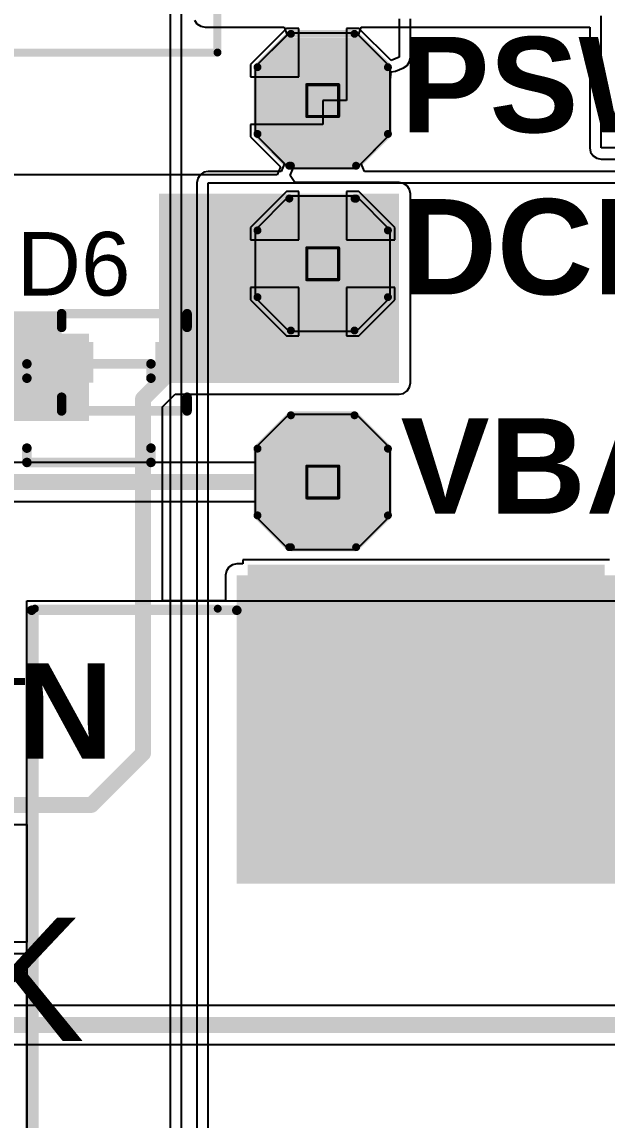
# Model space of a CAD drawing. Header units: inches. Extents: x 0 to 13.9, y -0.2 to 3.4.
# Drawn here: x 2.923 to 3.291, y 2.305 to 2.996 of the extents above; entities that cross this region are included whole.
import ezdxf

# ---------------------------------------------------------------- set-up
doc = ezdxf.new("R2010")
doc.units = ezdxf.units.IN
doc.header["$MEASUREMENT"] = 0
for name, color, linetype in [('Bottom Layer', 5, 'Continuous'), ('Bottom Solder', 6, 'Continuous'), ('Drill Drawing', 1, 'Continuous'), ('Layer 1', 16, 'Continuous'), ('Layer 2', 76, 'Continuous'), ('Mechanical 13', 56, 'Continuous'), ('Mechanical 4', 56, 'Continuous'), ('Multi-Layer', 9, 'Continuous'), ('Pad Holes', 156, 'Continuous'), ('Top Layer', 1, 'Continuous'), ('Top Overlay', 2, 'Continuous'), ('Top Paste', 8, 'Continuous'), ('Top Solder', 216, 'Continuous')]:
    doc.layers.add(name, color=color, linetype=linetype)
doc.styles.add('Arial', font='', dxfattribs={"height": 0.2})
doc.styles.add('Arial_Bold', font='', dxfattribs={"height": 0.2})
doc.styles.get('Arial').set_extended_font_data('Arial')
doc.styles.get('Arial_Bold').set_extended_font_data('Arial', bold=True)

msp = doc.modelspace()

# ---------------------------------------------------------------- hatches: boundary and pattern name
at = {"layer": 'Bottom Layer'}
for points in [[(3.12972, 2.9821), (3.09428, 2.9821), (3.07657, 2.96438), (3.07657, 2.92895), (3.09428, 2.91123), (3.12972, 2.91123), (3.14743, 2.92895), (3.14743, 2.96438)], [(3.09428, 2.80857), (3.12972, 2.80857), (3.14743, 2.82628), (3.14743, 2.86172), (3.12972, 2.87943), (3.09428, 2.87943), (3.07657, 2.86172), (3.07657, 2.82628)], [(3.12972, 2.7421), (3.09428, 2.7421), (3.07657, 2.72438), (3.07657, 2.68895), (3.09428, 2.67123), (3.12972, 2.67123), (3.14743, 2.68895), (3.14743, 2.72438)]]:
    msp.add_hatch(color=5, dxfattribs=at).paths.add_polyline_path(points)
at = {"layer": 'Bottom Solder'}
for points in [[(3.13172, 2.9861), (3.09228, 2.9861), (3.07257, 2.96638), (3.07257, 2.92695), (3.09228, 2.90723), (3.13172, 2.90723), (3.15143, 2.92695), (3.15143, 2.96638)], [(3.09228, 2.80457), (3.13172, 2.80457), (3.15143, 2.82428), (3.15143, 2.86372), (3.13172, 2.88343), (3.09228, 2.88343), (3.07257, 2.86372), (3.07257, 2.82428)], [(3.13172, 2.7461), (3.09228, 2.7461), (3.07257, 2.72638), (3.07257, 2.68695), (3.09228, 2.66723), (3.13172, 2.66723), (3.15143, 2.68695), (3.15143, 2.72638)]]:
    msp.add_hatch(color=6, dxfattribs=at).paths.add_polyline_path(points)
at = {"layer": 'Layer 1'}
for points in [[(3.12972, 2.9821), (3.09428, 2.9821), (3.07657, 2.96438), (3.07657, 2.92895), (3.09428, 2.91123), (3.12972, 2.91123), (3.14743, 2.92895), (3.14743, 2.96438)], [(3.09428, 2.80857), (3.12972, 2.80857), (3.14743, 2.82628), (3.14743, 2.86172), (3.12972, 2.87943), (3.09428, 2.87943), (3.07657, 2.86172), (3.07657, 2.82628)], [(3.12972, 2.7421), (3.09428, 2.7421), (3.07657, 2.72438), (3.07657, 2.68895), (3.09428, 2.67123), (3.12972, 2.67123), (3.14743, 2.68895), (3.14743, 2.72438)]]:
    msp.add_hatch(color=16, dxfattribs=at).paths.add_polyline_path(points)
at = {"layer": 'Layer 2'}
for points in [[(3.12972, 2.9821), (3.09428, 2.9821), (3.07657, 2.96438), (3.07657, 2.92895), (3.09428, 2.91123), (3.12972, 2.91123), (3.14743, 2.92895), (3.14743, 2.96438)], [(3.09428, 2.80857), (3.12972, 2.80857), (3.14743, 2.82628), (3.14743, 2.86172), (3.12972, 2.87943), (3.09428, 2.87943), (3.07657, 2.86172), (3.07657, 2.82628)], [(3.12972, 2.7421), (3.09428, 2.7421), (3.07657, 2.72438), (3.07657, 2.68895), (3.09428, 2.67123), (3.12972, 2.67123), (3.14743, 2.68895), (3.14743, 2.72438)]]:
    msp.add_hatch(color=76, dxfattribs=at).paths.add_polyline_path(points)
at = {"layer": 'Mechanical 4'}
h = msp.add_hatch(color=56, dxfattribs=at)
edge = h.paths.add_edge_path()
edge.add_arc((2.926, 2.781), 0.0015, 0, 360)
h = msp.add_hatch(color=56, dxfattribs=at)
edge = h.paths.add_edge_path()
edge.add_arc((2.926, 2.781), 0.0015, 0, 360)
h = msp.add_hatch(color=56, dxfattribs=at)
edge = h.paths.add_edge_path()
edge.add_arc((3.004, 2.781), 0.0015, 0, 360)
h = msp.add_hatch(color=56, dxfattribs=at)
edge = h.paths.add_edge_path()
edge.add_arc((3.004, 2.781), 0.0015, 0, 360)
h = msp.add_hatch(color=56, dxfattribs=at)
edge = h.paths.add_edge_path()
edge.add_arc((2.926, 2.772), 0.0015, 0, 360)
h = msp.add_hatch(color=56, dxfattribs=at)
edge = h.paths.add_edge_path()
edge.add_arc((3.004, 2.772), 0.0015, 0, 360)
h = msp.add_hatch(color=56, dxfattribs=at)
edge = h.paths.add_edge_path()
edge.add_arc((2.926, 2.728), 0.0015, 0, 360)
h = msp.add_hatch(color=56, dxfattribs=at)
edge = h.paths.add_edge_path()
edge.add_arc((3.004, 2.728), 0.0015, 0, 360)
h = msp.add_hatch(color=56, dxfattribs=at)
edge = h.paths.add_edge_path()
edge.add_arc((2.926, 2.719), 0.0015, 0, 360)
h = msp.add_hatch(color=56, dxfattribs=at)
edge = h.paths.add_edge_path()
edge.add_arc((2.926, 2.719), 0.0015, 0, 360)
h = msp.add_hatch(color=56, dxfattribs=at)
edge = h.paths.add_edge_path()
edge.add_arc((3.004, 2.719), 0.0015, 0, 360)
h = msp.add_hatch(color=56, dxfattribs=at)
edge = h.paths.add_edge_path()
edge.add_arc((3.004, 2.719), 0.0015, 0, 360)
h = msp.add_hatch(color=56, dxfattribs=at)
edge = h.paths.add_edge_path()
edge.add_arc((2.929, 2.626), 0.0015, 0, 360)
h = msp.add_hatch(color=56, dxfattribs=at)
edge = h.paths.add_edge_path()
edge.add_arc((2.929, 2.626), 0.0015, 0, 360)
h = msp.add_hatch(color=56, dxfattribs=at)
edge = h.paths.add_edge_path()
edge.add_arc((3.058, 2.626), 0.0015, 0, 360)
at = {"layer": 'Multi-Layer'}
for points in [[(3.12972, 2.9821), (3.09428, 2.9821), (3.07657, 2.96438), (3.07657, 2.92895), (3.09428, 2.91123), (3.12972, 2.91123), (3.14743, 2.92895), (3.14743, 2.96438)], [(3.09428, 2.80857), (3.12972, 2.80857), (3.14743, 2.82628), (3.14743, 2.86172), (3.12972, 2.87943), (3.09428, 2.87943), (3.07657, 2.86172), (3.07657, 2.82628)], [(3.12972, 2.7421), (3.09428, 2.7421), (3.07657, 2.72438), (3.07657, 2.68895), (3.09428, 2.67123), (3.12972, 2.67123), (3.14743, 2.68895), (3.14743, 2.72438)]]:
    msp.add_hatch(color=9, dxfattribs=at).paths.add_polyline_path(points)
at = {"layer": 'Pad Holes'}
h = msp.add_hatch(color=7, dxfattribs=at)
edge = h.paths.add_edge_path()
edge.add_arc((3.112, 2.94667), 0.01811, 0, 360)
h = msp.add_hatch(color=7, dxfattribs=at)
edge = h.paths.add_edge_path()
edge.add_arc((3.112, 2.844), 0.01811, 0, 360)
h = msp.add_hatch(color=7, dxfattribs=at)
edge = h.paths.add_edge_path()
edge.add_arc((2.926, 2.781), 0.0015, 0, 360)
h = msp.add_hatch(color=7, dxfattribs=at)
edge = h.paths.add_edge_path()
edge.add_arc((2.926, 2.781), 0.0015, 0, 360)
h = msp.add_hatch(color=7, dxfattribs=at)
edge = h.paths.add_edge_path()
edge.add_arc((3.004, 2.781), 0.0015, 0, 360)
h = msp.add_hatch(color=7, dxfattribs=at)
edge = h.paths.add_edge_path()
edge.add_arc((3.004, 2.781), 0.0015, 0, 360)
h = msp.add_hatch(color=7, dxfattribs=at)
edge = h.paths.add_edge_path()
edge.add_arc((2.926, 2.772), 0.0015, 0, 360)
h = msp.add_hatch(color=7, dxfattribs=at)
edge = h.paths.add_edge_path()
edge.add_arc((3.004, 2.772), 0.0015, 0, 360)
h = msp.add_hatch(color=7, dxfattribs=at)
edge = h.paths.add_edge_path()
edge.add_arc((2.926, 2.728), 0.0015, 0, 360)
h = msp.add_hatch(color=7, dxfattribs=at)
edge = h.paths.add_edge_path()
edge.add_arc((3.004, 2.728), 0.0015, 0, 360)
h = msp.add_hatch(color=7, dxfattribs=at)
edge = h.paths.add_edge_path()
edge.add_arc((3.112, 2.70667), 0.01811, 0, 360)
h = msp.add_hatch(color=7, dxfattribs=at)
edge = h.paths.add_edge_path()
edge.add_arc((2.926, 2.719), 0.0015, 0, 360)
h = msp.add_hatch(color=7, dxfattribs=at)
edge = h.paths.add_edge_path()
edge.add_arc((2.926, 2.719), 0.0015, 0, 360)
h = msp.add_hatch(color=7, dxfattribs=at)
edge = h.paths.add_edge_path()
edge.add_arc((3.004, 2.719), 0.0015, 0, 360)
h = msp.add_hatch(color=7, dxfattribs=at)
edge = h.paths.add_edge_path()
edge.add_arc((3.004, 2.719), 0.0015, 0, 360)
h = msp.add_hatch(color=7, dxfattribs=at)
edge = h.paths.add_edge_path()
edge.add_arc((2.929, 2.626), 0.0015, 0, 360)
h = msp.add_hatch(color=7, dxfattribs=at)
edge = h.paths.add_edge_path()
edge.add_arc((2.929, 2.626), 0.0015, 0, 360)
h = msp.add_hatch(color=7, dxfattribs=at)
edge = h.paths.add_edge_path()
edge.add_arc((3.058, 2.626), 0.0015, 0, 360)
at = {"layer": 'Top Layer'}
for points in [[(3.12972, 2.9821), (3.09428, 2.9821), (3.07657, 2.96438), (3.07657, 2.92895), (3.09428, 2.91123), (3.12972, 2.91123), (3.14743, 2.92895), (3.14743, 2.96438)], [(3.009, 2.769), (3.16, 2.769), (3.16, 2.888), (3.009, 2.888)], [(3.09428, 2.80857), (3.12972, 2.80857), (3.14743, 2.82628), (3.14743, 2.86172), (3.12972, 2.87943), (3.09428, 2.87943), (3.07657, 2.86172), (3.07657, 2.82628)], [(2.829, 2.745), (2.965, 2.745), (2.965, 2.8), (2.829, 2.8)], [(2.92013, 2.79087), (2.96387, 2.79087), (2.96387, 2.77313), (2.92013, 2.77313)], [(3.01068, 2.79087), (3.05443, 2.79087), (3.05443, 2.77313), (3.01068, 2.77313)], [(3.12972, 2.7421), (3.09428, 2.7421), (3.07657, 2.72438), (3.07657, 2.68895), (3.09428, 2.67123), (3.12972, 2.67123), (3.14743, 2.68895), (3.14743, 2.72438)], [(3.058, 2.454), (3.398, 2.454), (3.398, 2.648), (3.058, 2.648)], [(3.06873, 2.49908), (3.06873, 2.65065), (3.28527, 2.65065), (3.28527, 2.49908)]]:
    msp.add_hatch(color=1, dxfattribs=at).paths.add_polyline_path(points)
at = {"layer": 'Top Overlay'}
for points in [[(2.915, 2.794), (2.94783, 2.794), (2.94783, 2.814), (2.915, 2.814)], [(2.915, 2.74941), (2.94783, 2.74941), (2.94783, 2.76941), (2.915, 2.76941)]]:
    msp.add_hatch(color=2, dxfattribs=at).paths.add_polyline_path(points)
at = {"layer": 'Top Paste'}
for points in [[(2.92013, 2.79087), (2.96387, 2.79087), (2.96387, 2.77313), (2.92013, 2.77313)], [(3.01068, 2.79087), (3.05443, 2.79087), (3.05443, 2.77313), (3.01068, 2.77313)], [(3.06873, 2.49908), (3.06873, 2.65065), (3.28527, 2.65065), (3.28527, 2.49908)]]:
    msp.add_hatch(color=8, dxfattribs=at).paths.add_polyline_path(points)
at = {"layer": 'Top Solder'}
for points in [[(3.13172, 2.9861), (3.09228, 2.9861), (3.07257, 2.96638), (3.07257, 2.92695), (3.09228, 2.90723), (3.13172, 2.90723), (3.15143, 2.92695), (3.15143, 2.96638)], [(3.09228, 2.80457), (3.13172, 2.80457), (3.15143, 2.82428), (3.15143, 2.86372), (3.13172, 2.88343), (3.09228, 2.88343), (3.07257, 2.86372), (3.07257, 2.82428)], [(2.91613, 2.79487), (2.96787, 2.79487), (2.96787, 2.76913), (2.91613, 2.76913)], [(3.00668, 2.79487), (3.05843, 2.79487), (3.05843, 2.76913), (3.00668, 2.76913)], [(3.13172, 2.7461), (3.09228, 2.7461), (3.07257, 2.72638), (3.07257, 2.68695), (3.09228, 2.66723), (3.13172, 2.66723), (3.15143, 2.68695), (3.15143, 2.72638)], [(3.06473, 2.49508), (3.06473, 2.65465), (3.28927, 2.65465), (3.28927, 2.49508)]]:
    msp.add_hatch(color=216, dxfattribs=at).paths.add_polyline_path(points)

# ---------------------------------------------------------------- linework, layer by layer
at = {"layer": 'Bottom Layer'}
for p, q in [((3.09078, 2.9891), (3.06957, 2.96788)), ((3.13322, 2.9891), (3.09078, 2.9891)), ((3.15443, 2.96788), (3.13322, 2.9891)), ((3.06957, 2.96788), (3.06957, 2.92545)), ((3.15443, 2.92545), (3.15443, 2.96788)), ((3.06957, 2.92545), (3.09078, 2.90423)), ((3.13322, 2.90423), (3.15443, 2.92545)), ((3.09078, 2.90423), (3.13322, 2.90423)), ((3.09078, 2.88643), (3.06957, 2.86522)), ((3.13322, 2.88643), (3.09078, 2.88643)), ((3.15443, 2.86522), (3.13322, 2.88643)), ((3.06957, 2.86522), (3.06957, 2.82278)), ((3.15443, 2.82278), (3.15443, 2.86522)), ((3.06957, 2.82278), (3.09078, 2.80157)), ((3.13322, 2.80157), (3.15443, 2.82278)), ((3.09078, 2.80157), (3.13322, 2.80157)), ((3.09078, 2.7491), (3.06957, 2.72788)), ((3.13322, 2.7491), (3.09078, 2.7491)), ((3.15443, 2.72788), (3.13322, 2.7491)), ((3.06957, 2.72788), (3.06957, 2.7189)), ((3.15443, 2.68545), (3.15443, 2.72788)), ((3.06957, 2.7189), (2.8024, 2.7189)), ((2.79733, 2.69443), (3.06957, 2.69443)), ((3.06957, 2.69443), (3.06957, 2.68545)), ((3.06957, 2.68545), (3.09078, 2.66423)), ((3.13322, 2.66423), (3.15443, 2.68545)), ((3.09078, 2.66423), (3.13322, 2.66423)), ((3.74363, 2.37724), (2.207, 2.37724)), ((2.21207, 2.35276), (3.74363, 2.35276))]:
    msp.add_line(p, q, dxfattribs=at)
for points in [[(2.79733, 2.70667, 0.01, 0.01, 0), (3.092, 2.70667, 0.01, 0.01, 0)], [(2.207, 2.365, 0.01, 0.01, 0), (3.758, 2.365, 0.01, 0.01, 0)]]:
    msp.add_lwpolyline(points, format="xyseb", dxfattribs=at)
msp.add_lwpolyline([(3.0895, 2.70667, 0.005, 0.005, 1), (3.0945, 2.70667, 0.005, 0.005, 1)], format="xyseb", close=True, dxfattribs=at)
at = {"layer": 'Drill Drawing'}
for points in [[(3.102, 2.95667, 0.002, 0.002, 0), (3.122, 2.95667, 0.002, 0.002, 0)], [(3.102, 2.93667, 0.002, 0.002, 0), (3.102, 2.95667, 0.002, 0.002, 0)], [(3.122, 2.93667, 0.002, 0.002, 0), (3.122, 2.95667, 0.002, 0.002, 0)], [(3.102, 2.93667, 0.002, 0.002, 0), (3.122, 2.93667, 0.002, 0.002, 0)], [(3.102, 2.854, 0.002, 0.002, 0), (3.122, 2.854, 0.002, 0.002, 0)], [(3.102, 2.834, 0.002, 0.002, 0), (3.102, 2.854, 0.002, 0.002, 0)], [(3.122, 2.834, 0.002, 0.002, 0), (3.122, 2.854, 0.002, 0.002, 0)], [(3.102, 2.834, 0.002, 0.002, 0), (3.122, 2.834, 0.002, 0.002, 0)], [(3.102, 2.71667, 0.002, 0.002, 0), (3.122, 2.71667, 0.002, 0.002, 0)], [(3.102, 2.69667, 0.002, 0.002, 0), (3.102, 2.71667, 0.002, 0.002, 0)], [(3.122, 2.69667, 0.002, 0.002, 0), (3.122, 2.71667, 0.002, 0.002, 0)], [(3.102, 2.69667, 0.002, 0.002, 0), (3.122, 2.69667, 0.002, 0.002, 0)]]:
    msp.add_lwpolyline(points, format="xyseb", dxfattribs=at)
for points in [[(3.1015, 2.95667, 0.001, 0.001, 1), (3.1025, 2.95667, 0.001, 0.001, 1)], [(3.1015, 2.95667, 0.001, 0.001, 1), (3.1025, 2.95667, 0.001, 0.001, 1)], [(3.1215, 2.95667, 0.001, 0.001, 1), (3.1225, 2.95667, 0.001, 0.001, 1)], [(3.1215, 2.95667, 0.001, 0.001, 1), (3.1225, 2.95667, 0.001, 0.001, 1)], [(3.1015, 2.93667, 0.001, 0.001, 1), (3.1025, 2.93667, 0.001, 0.001, 1)], [(3.1015, 2.93667, 0.001, 0.001, 1), (3.1025, 2.93667, 0.001, 0.001, 1)], [(3.1215, 2.93667, 0.001, 0.001, 1), (3.1225, 2.93667, 0.001, 0.001, 1)], [(3.1215, 2.93667, 0.001, 0.001, 1), (3.1225, 2.93667, 0.001, 0.001, 1)], [(3.1015, 2.854, 0.001, 0.001, 1), (3.1025, 2.854, 0.001, 0.001, 1)], [(3.1015, 2.854, 0.001, 0.001, 1), (3.1025, 2.854, 0.001, 0.001, 1)], [(3.1215, 2.854, 0.001, 0.001, 1), (3.1225, 2.854, 0.001, 0.001, 1)], [(3.1215, 2.854, 0.001, 0.001, 1), (3.1225, 2.854, 0.001, 0.001, 1)], [(3.1015, 2.834, 0.001, 0.001, 1), (3.1025, 2.834, 0.001, 0.001, 1)], [(3.1015, 2.834, 0.001, 0.001, 1), (3.1025, 2.834, 0.001, 0.001, 1)], [(3.1215, 2.834, 0.001, 0.001, 1), (3.1225, 2.834, 0.001, 0.001, 1)], [(3.1215, 2.834, 0.001, 0.001, 1), (3.1225, 2.834, 0.001, 0.001, 1)], [(3.1015, 2.71667, 0.001, 0.001, 1), (3.1025, 2.71667, 0.001, 0.001, 1)], [(3.1015, 2.71667, 0.001, 0.001, 1), (3.1025, 2.71667, 0.001, 0.001, 1)], [(3.1215, 2.71667, 0.001, 0.001, 1), (3.1225, 2.71667, 0.001, 0.001, 1)], [(3.1215, 2.71667, 0.001, 0.001, 1), (3.1225, 2.71667, 0.001, 0.001, 1)], [(3.1015, 2.69667, 0.001, 0.001, 1), (3.1025, 2.69667, 0.001, 0.001, 1)], [(3.1015, 2.69667, 0.001, 0.001, 1), (3.1025, 2.69667, 0.001, 0.001, 1)], [(3.1215, 2.69667, 0.001, 0.001, 1), (3.1225, 2.69667, 0.001, 0.001, 1)], [(3.1215, 2.69667, 0.001, 0.001, 1), (3.1225, 2.69667, 0.001, 0.001, 1)]]:
    msp.add_lwpolyline(points, format="xyseb", close=True, dxfattribs=at)
at = {"layer": 'Layer 1'}
for p, q in [((3.09078, 2.9891), (3.06957, 2.96788)), ((3.13322, 2.9891), (3.09078, 2.9891)), ((3.15443, 2.96788), (3.13322, 2.9891)), ((3.06957, 2.96788), (3.06957, 2.92545)), ((3.15443, 2.92545), (3.15443, 2.96788)), ((3.06957, 2.92545), (3.09078, 2.90423)), ((3.13322, 2.90423), (3.15443, 2.92545)), ((3.09078, 2.90423), (3.13322, 2.90423)), ((3.09078, 2.88643), (3.06957, 2.86522)), ((3.13322, 2.88643), (3.09078, 2.88643)), ((3.15443, 2.86522), (3.13322, 2.88643)), ((3.06957, 2.86522), (3.06957, 2.82278)), ((3.15443, 2.82278), (3.15443, 2.86522)), ((3.06957, 2.82278), (3.09078, 2.80157)), ((3.13322, 2.80157), (3.15443, 2.82278)), ((3.09078, 2.80157), (3.13322, 2.80157)), ((3.09078, 2.7491), (3.06957, 2.72788)), ((3.13322, 2.7491), (3.09078, 2.7491)), ((3.15443, 2.72788), (3.13322, 2.7491)), ((3.06957, 2.72788), (3.06957, 2.68545)), ((3.15443, 2.68545), (3.15443, 2.72788)), ((3.06957, 2.68545), (3.09078, 2.66423)), ((3.13322, 2.66423), (3.15443, 2.68545)), ((3.09078, 2.66423), (3.13322, 2.66423))]:
    msp.add_line(p, q, dxfattribs=at)
at = {"layer": 'Layer 2'}
for p, q in [((3.016, 3.10966), (3.016, 2.287)), ((3.02314, 2.287), (3.02314, 3.10966)), ((3.287, 2.917), (3.287, 3)), ((3.03141, 2.99727), (3.03295, 2.99495)), ((3.03295, 2.99495), (3.03527, 2.99341)), ((3.03527, 2.99341), (3.038, 2.99286)), ((3.038, 2.99286), (3.0878, 2.99286)), ((3.0878, 2.99286), (3.08955, 2.98786)), ((3.13445, 2.98786), (3.1362, 2.99286)), ((3.1362, 2.99286), (3.27986, 2.99286)), ((3.27986, 2.99286), (3.27986, 2.917)), ((3.08955, 2.98786), (3.06957, 2.96788)), ((3.15443, 2.96788), (3.13445, 2.98786)), ((3.06957, 2.96788), (3.06957, 2.92545)), ((3.15443, 2.92545), (3.15443, 2.96788)), ((3.06957, 2.92545), (3.08788, 2.90714)), ((3.13612, 2.90714), (3.15443, 2.92545)), ((3.27986, 2.917), (3.28041, 2.91427)), ((3.747, 2.917), (3.287, 2.917)), ((3.28041, 2.91427), (3.28195, 2.91195)), ((3.28195, 2.91195), (3.28427, 2.91041)), ((3.28427, 2.91041), (3.287, 2.90986)), ((3.287, 2.90986), (3.747, 2.90986)), ((3.04, 2.90214), (3.03727, 2.90159)), ((3.08581, 2.90214), (3.04, 2.90214)), ((3.08788, 2.90714), (3.08581, 2.90214)), ((3.13819, 2.90214), (3.13612, 2.90714)), ((3.589, 2.90214), (3.13819, 2.90214)), ((3.03341, 2.89773), (3.03286, 2.895)), ((3.03286, 2.895), (3.03286, 2.285)), ((3.03495, 2.90005), (3.03341, 2.89773)), ((3.03727, 2.90159), (3.03495, 2.90005)), ((3.04, 2.285), (3.04, 2.895)), ((3.04, 2.895), (3.589, 2.895)), ((3.08928, 2.88943), (3.06657, 2.86672)), ((3.097, 2.88943), (3.08928, 2.88943)), ((3.097, 2.859), (3.097, 2.88943)), ((3.13472, 2.88943), (3.127, 2.88943)), ((3.127, 2.88943), (3.127, 2.859)), ((3.15743, 2.86672), (3.13472, 2.88943)), ((3.06657, 2.86672), (3.06657, 2.859)), ((3.15743, 2.859), (3.15743, 2.86672)), ((3.06657, 2.859), (3.097, 2.859)), ((3.127, 2.859), (3.15743, 2.859)), ((3.097, 2.829), (3.06657, 2.829)), ((3.06657, 2.829), (3.06657, 2.82128)), ((3.097, 2.79857), (3.097, 2.829)), ((3.15743, 2.829), (3.127, 2.829)), ((3.127, 2.829), (3.127, 2.79857)), ((3.15743, 2.82128), (3.15743, 2.829)), ((3.06657, 2.82128), (3.08928, 2.79857)), ((3.13472, 2.79857), (3.15743, 2.82128)), ((3.08928, 2.79857), (3.097, 2.79857)), ((3.127, 2.79857), (3.13472, 2.79857)), ((3.09078, 2.7491), (3.06957, 2.72788)), ((3.13322, 2.7491), (3.09078, 2.7491)), ((3.15443, 2.72788), (3.13322, 2.7491)), ((3.06957, 2.72788), (3.06957, 2.68545)), ((3.15443, 2.68545), (3.15443, 2.72788)), ((3.06957, 2.68545), (3.09078, 2.66423)), ((3.13322, 2.66423), (3.15443, 2.68545)), ((3.09078, 2.66423), (3.13322, 2.66423))]:
    msp.add_line(p, q, dxfattribs=at)
at = {"layer": 'Mechanical 13'}
for points in [[(3.04583, 2.9769, 0.005, 0.005, 0), (3.04583, 3.2265, 0.005, 0.005, 0)], [(2.50803, 2.9769, 0.005, 0.005, 0), (3.04583, 2.9769, 0.005, 0.005, 0)]]:
    msp.add_lwpolyline(points, format="xyseb", dxfattribs=at)
msp.add_lwpolyline([(3.04458, 2.9769, 0.0025, 0.0025, 1), (3.04708, 2.9769, 0.0025, 0.0025, 1)], format="xyseb", close=True, dxfattribs=at)
msp.add_lwpolyline([(3.04458, 2.9769, 0.0025, 0.0025, 1), (3.04708, 2.9769, 0.0025, 0.0025, 1)], format="xyseb", close=True, dxfattribs=at)
at = {"layer": 'Mechanical 4'}
for points in [[(2.926, 2.772, 0.006, 0.006, 0), (2.926, 2.781, 0.006, 0.006, 0)], [(2.926, 2.781, 0.006, 0.006, 0), (3.004, 2.781, 0.006, 0.006, 0)], [(3.004, 2.772, 0.006, 0.006, 0), (3.004, 2.781, 0.006, 0.006, 0)], [(2.926, 2.719, 0.006, 0.006, 0), (2.926, 2.728, 0.006, 0.006, 0)], [(3.004, 2.719, 0.006, 0.006, 0), (3.004, 2.728, 0.006, 0.006, 0)], [(2.926, 2.719, 0.006, 0.006, 0), (3.004, 2.719, 0.006, 0.006, 0)], [(2.929, 2.626, 0.006, 0.006, 0), (3.058, 2.626, 0.006, 0.006, 0)], [(2.929, 2.124, 0.006, 0.006, 0), (2.929, 2.626, 0.006, 0.006, 0)]]:
    msp.add_lwpolyline(points, format="xyseb", dxfattribs=at)
for points in [[(2.9245, 2.781, 0.003, 0.003, 1), (2.9275, 2.781, 0.003, 0.003, 1)], [(2.9245, 2.781, 0.003, 0.003, 1), (2.9275, 2.781, 0.003, 0.003, 1)], [(3.0025, 2.781, 0.003, 0.003, 1), (3.0055, 2.781, 0.003, 0.003, 1)], [(3.0025, 2.781, 0.003, 0.003, 1), (3.0055, 2.781, 0.003, 0.003, 1)], [(2.9245, 2.772, 0.003, 0.003, 1), (2.9275, 2.772, 0.003, 0.003, 1)], [(3.0025, 2.772, 0.003, 0.003, 1), (3.0055, 2.772, 0.003, 0.003, 1)], [(2.9245, 2.728, 0.003, 0.003, 1), (2.9275, 2.728, 0.003, 0.003, 1)], [(3.0025, 2.728, 0.003, 0.003, 1), (3.0055, 2.728, 0.003, 0.003, 1)], [(2.9245, 2.719, 0.003, 0.003, 1), (2.9275, 2.719, 0.003, 0.003, 1)], [(2.9245, 2.719, 0.003, 0.003, 1), (2.9275, 2.719, 0.003, 0.003, 1)], [(3.0025, 2.719, 0.003, 0.003, 1), (3.0055, 2.719, 0.003, 0.003, 1)], [(3.0025, 2.719, 0.003, 0.003, 1), (3.0055, 2.719, 0.003, 0.003, 1)], [(2.9275, 2.626, 0.003, 0.003, 1), (2.9305, 2.626, 0.003, 0.003, 1)], [(2.9275, 2.626, 0.003, 0.003, 1), (2.9305, 2.626, 0.003, 0.003, 1)], [(3.0565, 2.626, 0.003, 0.003, 1), (3.0595, 2.626, 0.003, 0.003, 1)]]:
    msp.add_lwpolyline(points, format="xyseb", close=True, dxfattribs=at)
at = {"layer": 'Top Layer'}
for p, q in [((3.08928, 2.9921), (3.06657, 2.96938)), ((3.097, 2.9921), (3.08928, 2.9921)), ((3.097, 2.96167), (3.097, 2.9921)), ((3.13472, 2.9921), (3.127, 2.9921)), ((3.127, 2.9921), (3.127, 2.94667)), ((3.155, 2.97182), (3.13472, 2.9921)), ((3.16, 2.998), (3.16, 2.97389)), ((3.16714, 2.97389), (3.16714, 2.998)), ((3.16, 2.97389), (3.155, 2.97182)), ((3.16505, 2.96884), (3.16659, 2.97116)), ((3.16659, 2.97116), (3.16714, 2.97389)), ((3.06657, 2.96938), (3.06657, 2.96167)), ((3.15443, 2.95986), (3.155, 2.96468)), ((3.155, 2.96468), (3.15773, 2.96522)), ((3.15773, 2.96522), (3.16273, 2.96729)), ((3.16273, 2.96729), (3.16505, 2.96884)), ((3.06657, 2.96167), (3.097, 2.96167)), ((3.15443, 2.92545), (3.15443, 2.95986)), ((3.127, 2.94667), (3.112, 2.94667)), ((3.112, 2.94667), (3.112, 2.93167)), ((3.112, 2.93167), (3.06657, 2.93167)), ((3.06657, 2.93167), (3.06657, 2.92395)), ((3.06657, 2.92395), (3.08552, 2.905)), ((3.13322, 2.90423), (3.15443, 2.92545)), ((3.08552, 2.905), (3.08345, 2.9)), ((3.09156, 2.89962), (3.09343, 2.90423)), ((3.09343, 2.90423), (3.13322, 2.90423)), ((3.08345, 2.9), (2.914, 2.9)), ((3.09444, 2.89514), (3.09156, 2.89962)), ((3.16, 2.89514), (3.09444, 2.89514)), ((3.16273, 2.89459), (3.16, 2.89514)), ((3.16505, 2.89305), (3.16273, 2.89459)), ((3.16659, 2.89073), (3.16505, 2.89305)), ((3.16714, 2.888), (3.16659, 2.89073)), ((3.16714, 2.769), (3.16714, 2.888)), ((3.16273, 2.76241), (3.16505, 2.76395)), ((3.16505, 2.76395), (3.16659, 2.76627)), ((3.16659, 2.76627), (3.16714, 2.769)), ((3.01124, 2.75393), (3.01917, 2.76186)), ((3.01917, 2.76186), (3.16, 2.76186)), ((3.16, 2.76186), (3.16273, 2.76241)), ((3.01124, 2.632), (3.01124, 2.75393)), ((3.09078, 2.7491), (3.06957, 2.72788)), ((3.13322, 2.7491), (3.09078, 2.7491)), ((3.15443, 2.72788), (3.13322, 2.7491)), ((3.06957, 2.72788), (3.06957, 2.68545)), ((3.15443, 2.68545), (3.15443, 2.72788)), ((3.06957, 2.68545), (3.09078, 2.66423)), ((3.13322, 2.66423), (3.15443, 2.68545)), ((3.09078, 2.66423), (3.13322, 2.66423)), ((3.05295, 2.65305), (3.05141, 2.65073)), ((3.05527, 2.65459), (3.05295, 2.65305)), ((3.058, 2.65514), (3.05527, 2.65459)), ((3.06173, 2.65514), (3.058, 2.65514)), ((3.29227, 2.65765), (3.06173, 2.65765)), ((3.06173, 2.65765), (3.06173, 2.65514)), ((3.05141, 2.65073), (3.05086, 2.648)), ((3.05086, 2.648), (3.05086, 2.632)), ((2.926, 2.086), (2.926, 2.632)), ((2.926, 2.632), (3.418, 2.632)), ((3.05086, 2.632), (3.01124, 2.632)), ((2.8765, 2.49126), (2.926, 2.49126)), ((2.926, 2.49126), (2.926, 2.41714)), ((2.926, 2.41714), (2.78236, 2.41714)), ((2.69016, 2.41), (2.926, 2.41)), ((2.926, 2.41), (2.926, 2.086))]:
    msp.add_line(p, q, dxfattribs=at)
for points in [[(3.03, 2.782, 0.01, 0.01, 0), (3.092, 2.844, 0.01, 0.01, 0)], [(2.999, 2.759, 0.01, 0.01, 0), (3.022, 2.782, 0.01, 0.01, 0)], [(3.022, 2.782, 0.01, 0.01, 0), (3.03255, 2.782, 0.01, 0.01, 0)], [(2.999, 2.536, 0.01, 0.01, 0), (2.999, 2.759, 0.01, 0.01, 0)], [(2.9665, 2.5035, 0.01, 0.01, 0), (2.999, 2.536, 0.01, 0.01, 0)], [(2.857, 2.5035, 0.01, 0.01, 0), (2.9665, 2.5035, 0.01, 0.01, 0)]]:
    msp.add_lwpolyline(points, format="xyseb", dxfattribs=at)
for points in [[(3.0895, 2.844, 0.005, 0.005, 1), (3.0945, 2.844, 0.005, 0.005, 1)], [(3.0195, 2.782, 0.005, 0.005, 1), (3.0245, 2.782, 0.005, 0.005, 1)], [(3.0195, 2.782, 0.005, 0.005, 1), (3.0245, 2.782, 0.005, 0.005, 1)], [(3.0275, 2.782, 0.005, 0.005, 1), (3.0325, 2.782, 0.005, 0.005, 1)], [(3.03005, 2.782, 0.005, 0.005, 1), (3.03505, 2.782, 0.005, 0.005, 1)], [(2.9965, 2.759, 0.005, 0.005, 1), (3.0015, 2.759, 0.005, 0.005, 1)], [(2.9965, 2.759, 0.005, 0.005, 1), (3.0015, 2.759, 0.005, 0.005, 1)], [(2.9965, 2.536, 0.005, 0.005, 1), (3.0015, 2.536, 0.005, 0.005, 1)], [(2.9965, 2.536, 0.005, 0.005, 1), (3.0015, 2.536, 0.005, 0.005, 1)], [(2.964, 2.5035, 0.005, 0.005, 1), (2.969, 2.5035, 0.005, 0.005, 1)], [(2.964, 2.5035, 0.005, 0.005, 1), (2.969, 2.5035, 0.005, 0.005, 1)]]:
    msp.add_lwpolyline(points, format="xyseb", close=True, dxfattribs=at)
at = {"layer": 'Top Overlay'}
for points in [[(3.071, 2.96767, 0.005, 0.005, 0), (3.092, 2.98867, 0.005, 0.005, 0)], [(3.092, 2.98867, 0.005, 0.005, 0), (3.132, 2.98867, 0.005, 0.005, 0)], [(3.132, 2.98867, 0.005, 0.005, 0), (3.153, 2.96767, 0.005, 0.005, 0)], [(3.071, 2.92567, 0.005, 0.005, 0), (3.071, 2.96767, 0.005, 0.005, 0)], [(3.153, 2.92567, 0.005, 0.005, 0), (3.153, 2.96767, 0.005, 0.005, 0)], [(3.071, 2.92567, 0.005, 0.005, 0), (3.091, 2.90567, 0.005, 0.005, 0)], [(3.133, 2.90567, 0.005, 0.005, 0), (3.153, 2.92567, 0.005, 0.005, 0)], [(3.092, 2.90567, 0.005, 0.005, 0), (3.133, 2.90567, 0.005, 0.005, 0)], [(3.071, 2.865, 0.005, 0.005, 0), (3.091, 2.885, 0.005, 0.005, 0)], [(3.091, 2.885, 0.005, 0.005, 0), (3.132, 2.885, 0.005, 0.005, 0)], [(3.133, 2.885, 0.005, 0.005, 0), (3.153, 2.865, 0.005, 0.005, 0)], [(3.071, 2.823, 0.005, 0.005, 0), (3.071, 2.865, 0.005, 0.005, 0)], [(3.153, 2.823, 0.005, 0.005, 0), (3.153, 2.865, 0.005, 0.005, 0)], [(3.071, 2.823, 0.005, 0.005, 0), (3.092, 2.802, 0.005, 0.005, 0)], [(3.132, 2.802, 0.005, 0.005, 0), (3.153, 2.823, 0.005, 0.005, 0)], [(2.94783, 2.80397, 0.006, 0.006, 0), (2.94783, 2.81259, 0.006, 0.006, 0)], [(2.94783, 2.81259, 0.006, 0.006, 0), (3.02672, 2.81259, 0.006, 0.006, 0)], [(3.02672, 2.80397, 0.006, 0.006, 0), (3.02672, 2.81259, 0.006, 0.006, 0)], [(3.092, 2.802, 0.005, 0.005, 0), (3.132, 2.802, 0.005, 0.005, 0)], [(2.94783, 2.75141, 0.006, 0.006, 0), (2.94783, 2.76003, 0.006, 0.006, 0)], [(3.02672, 2.75141, 0.006, 0.006, 0), (3.02672, 2.76003, 0.006, 0.006, 0)], [(2.94783, 2.75141, 0.006, 0.006, 0), (3.02672, 2.75141, 0.006, 0.006, 0)], [(3.071, 2.72767, 0.005, 0.005, 0), (3.092, 2.74867, 0.005, 0.005, 0)], [(3.092, 2.74867, 0.005, 0.005, 0), (3.132, 2.74867, 0.005, 0.005, 0)], [(3.132, 2.74867, 0.005, 0.005, 0), (3.153, 2.72767, 0.005, 0.005, 0)], [(3.071, 2.68567, 0.005, 0.005, 0), (3.071, 2.72767, 0.005, 0.005, 0)], [(3.153, 2.68567, 0.005, 0.005, 0), (3.153, 2.72767, 0.005, 0.005, 0)], [(3.071, 2.68567, 0.005, 0.005, 0), (3.091, 2.66567, 0.005, 0.005, 0)], [(3.133, 2.66567, 0.005, 0.005, 0), (3.153, 2.68567, 0.005, 0.005, 0)], [(3.092, 2.66567, 0.005, 0.005, 0), (3.133, 2.66567, 0.005, 0.005, 0)], [(2.931, 2.131, 0.005, 0.005, 0), (2.931, 2.627, 0.005, 0.005, 0)], [(2.931, 2.627, 0.005, 0.005, 0), (3.046, 2.627, 0.005, 0.005, 0)]]:
    msp.add_lwpolyline(points, format="xyseb", dxfattribs=at)
for points in [[(3.09075, 2.98867, 0.0025, 0.0025, 1), (3.09325, 2.98867, 0.0025, 0.0025, 1)], [(3.09075, 2.98867, 0.0025, 0.0025, 1), (3.09325, 2.98867, 0.0025, 0.0025, 1)], [(3.13075, 2.98867, 0.0025, 0.0025, 1), (3.13325, 2.98867, 0.0025, 0.0025, 1)], [(3.13075, 2.98867, 0.0025, 0.0025, 1), (3.13325, 2.98867, 0.0025, 0.0025, 1)], [(3.06975, 2.96767, 0.0025, 0.0025, 1), (3.07225, 2.96767, 0.0025, 0.0025, 1)], [(3.06975, 2.96767, 0.0025, 0.0025, 1), (3.07225, 2.96767, 0.0025, 0.0025, 1)], [(3.15175, 2.96767, 0.0025, 0.0025, 1), (3.15425, 2.96767, 0.0025, 0.0025, 1)], [(3.15175, 2.96767, 0.0025, 0.0025, 1), (3.15425, 2.96767, 0.0025, 0.0025, 1)], [(3.06975, 2.92567, 0.0025, 0.0025, 1), (3.07225, 2.92567, 0.0025, 0.0025, 1)], [(3.06975, 2.92567, 0.0025, 0.0025, 1), (3.07225, 2.92567, 0.0025, 0.0025, 1)], [(3.15175, 2.92567, 0.0025, 0.0025, 1), (3.15425, 2.92567, 0.0025, 0.0025, 1)], [(3.15175, 2.92567, 0.0025, 0.0025, 1), (3.15425, 2.92567, 0.0025, 0.0025, 1)], [(3.08975, 2.90567, 0.0025, 0.0025, 1), (3.09225, 2.90567, 0.0025, 0.0025, 1)], [(3.09075, 2.90567, 0.0025, 0.0025, 1), (3.09325, 2.90567, 0.0025, 0.0025, 1)], [(3.13175, 2.90567, 0.0025, 0.0025, 1), (3.13425, 2.90567, 0.0025, 0.0025, 1)], [(3.13175, 2.90567, 0.0025, 0.0025, 1), (3.13425, 2.90567, 0.0025, 0.0025, 1)], [(3.08975, 2.885, 0.0025, 0.0025, 1), (3.09225, 2.885, 0.0025, 0.0025, 1)], [(3.08975, 2.885, 0.0025, 0.0025, 1), (3.09225, 2.885, 0.0025, 0.0025, 1)], [(3.13075, 2.885, 0.0025, 0.0025, 1), (3.13325, 2.885, 0.0025, 0.0025, 1)], [(3.13175, 2.885, 0.0025, 0.0025, 1), (3.13425, 2.885, 0.0025, 0.0025, 1)], [(3.06975, 2.865, 0.0025, 0.0025, 1), (3.07225, 2.865, 0.0025, 0.0025, 1)], [(3.06975, 2.865, 0.0025, 0.0025, 1), (3.07225, 2.865, 0.0025, 0.0025, 1)], [(3.15175, 2.865, 0.0025, 0.0025, 1), (3.15425, 2.865, 0.0025, 0.0025, 1)], [(3.15175, 2.865, 0.0025, 0.0025, 1), (3.15425, 2.865, 0.0025, 0.0025, 1)], [(3.06975, 2.823, 0.0025, 0.0025, 1), (3.07225, 2.823, 0.0025, 0.0025, 1)], [(3.06975, 2.823, 0.0025, 0.0025, 1), (3.07225, 2.823, 0.0025, 0.0025, 1)], [(3.15175, 2.823, 0.0025, 0.0025, 1), (3.15425, 2.823, 0.0025, 0.0025, 1)], [(3.15175, 2.823, 0.0025, 0.0025, 1), (3.15425, 2.823, 0.0025, 0.0025, 1)], [(2.94633, 2.81259, 0.003, 0.003, 1), (2.94933, 2.81259, 0.003, 0.003, 1)], [(2.94633, 2.81259, 0.003, 0.003, 1), (2.94933, 2.81259, 0.003, 0.003, 1)], [(3.02522, 2.81259, 0.003, 0.003, 1), (3.02822, 2.81259, 0.003, 0.003, 1)], [(3.02522, 2.81259, 0.003, 0.003, 1), (3.02822, 2.81259, 0.003, 0.003, 1)], [(2.94633, 2.80397, 0.003, 0.003, 1), (2.94933, 2.80397, 0.003, 0.003, 1)], [(3.02522, 2.80397, 0.003, 0.003, 1), (3.02822, 2.80397, 0.003, 0.003, 1)], [(3.09075, 2.802, 0.0025, 0.0025, 1), (3.09325, 2.802, 0.0025, 0.0025, 1)], [(3.09075, 2.802, 0.0025, 0.0025, 1), (3.09325, 2.802, 0.0025, 0.0025, 1)], [(3.13075, 2.802, 0.0025, 0.0025, 1), (3.13325, 2.802, 0.0025, 0.0025, 1)], [(3.13075, 2.802, 0.0025, 0.0025, 1), (3.13325, 2.802, 0.0025, 0.0025, 1)], [(2.94633, 2.76003, 0.003, 0.003, 1), (2.94933, 2.76003, 0.003, 0.003, 1)], [(3.02522, 2.76003, 0.003, 0.003, 1), (3.02822, 2.76003, 0.003, 0.003, 1)], [(2.94633, 2.75141, 0.003, 0.003, 1), (2.94933, 2.75141, 0.003, 0.003, 1)], [(2.94633, 2.75141, 0.003, 0.003, 1), (2.94933, 2.75141, 0.003, 0.003, 1)], [(3.02522, 2.75141, 0.003, 0.003, 1), (3.02822, 2.75141, 0.003, 0.003, 1)], [(3.02522, 2.75141, 0.003, 0.003, 1), (3.02822, 2.75141, 0.003, 0.003, 1)], [(3.09075, 2.74867, 0.0025, 0.0025, 1), (3.09325, 2.74867, 0.0025, 0.0025, 1)], [(3.09075, 2.74867, 0.0025, 0.0025, 1), (3.09325, 2.74867, 0.0025, 0.0025, 1)], [(3.13075, 2.74867, 0.0025, 0.0025, 1), (3.13325, 2.74867, 0.0025, 0.0025, 1)], [(3.13075, 2.74867, 0.0025, 0.0025, 1), (3.13325, 2.74867, 0.0025, 0.0025, 1)], [(3.06975, 2.72767, 0.0025, 0.0025, 1), (3.07225, 2.72767, 0.0025, 0.0025, 1)], [(3.06975, 2.72767, 0.0025, 0.0025, 1), (3.07225, 2.72767, 0.0025, 0.0025, 1)], [(3.15175, 2.72767, 0.0025, 0.0025, 1), (3.15425, 2.72767, 0.0025, 0.0025, 1)], [(3.15175, 2.72767, 0.0025, 0.0025, 1), (3.15425, 2.72767, 0.0025, 0.0025, 1)], [(3.06975, 2.68567, 0.0025, 0.0025, 1), (3.07225, 2.68567, 0.0025, 0.0025, 1)], [(3.06975, 2.68567, 0.0025, 0.0025, 1), (3.07225, 2.68567, 0.0025, 0.0025, 1)], [(3.15175, 2.68567, 0.0025, 0.0025, 1), (3.15425, 2.68567, 0.0025, 0.0025, 1)], [(3.15175, 2.68567, 0.0025, 0.0025, 1), (3.15425, 2.68567, 0.0025, 0.0025, 1)], [(3.08975, 2.66567, 0.0025, 0.0025, 1), (3.09225, 2.66567, 0.0025, 0.0025, 1)], [(3.09075, 2.66567, 0.0025, 0.0025, 1), (3.09325, 2.66567, 0.0025, 0.0025, 1)], [(3.13175, 2.66567, 0.0025, 0.0025, 1), (3.13425, 2.66567, 0.0025, 0.0025, 1)], [(3.13175, 2.66567, 0.0025, 0.0025, 1), (3.13425, 2.66567, 0.0025, 0.0025, 1)], [(2.92975, 2.627, 0.0025, 0.0025, 1), (2.93225, 2.627, 0.0025, 0.0025, 1)], [(2.92975, 2.627, 0.0025, 0.0025, 1), (2.93225, 2.627, 0.0025, 0.0025, 1)], [(3.04475, 2.627, 0.0025, 0.0025, 1), (3.04725, 2.627, 0.0025, 0.0025, 1)]]:
    msp.add_lwpolyline(points, format="xyseb", close=True, dxfattribs=at)

# ---------------------------------------------------------------- texts
at = {"layer": 'Mechanical 4', "style": 'Arial'}
msp.add_text('K', height=0.0775, dxfattribs=at).set_placement((2.89, 2.355))
at = {"layer": 'Top Overlay'}
for s, height, style, p in [('PSWOUT', 0.06, 'Arial_Bold', (3.161, 2.9267)), ('DCINS', 0.06, 'Arial_Bold', (3.161, 2.8247)), ('D6', 0.04, 'Arial', (2.91968, 2.82401)), ('VBATSW', 0.06, 'Arial_Bold', (3.161, 2.6867)), ('L1', 0.04, 'Arial', (2.86534, 2.57901)), ('VBATSWEN', 0.06, 'Arial_Bold', (2.501, 2.5327))]:
    msp.add_text(s, height=height, dxfattribs=dict(at, style=style)).set_placement(p)

doc.saveas('drawing.dxf')
